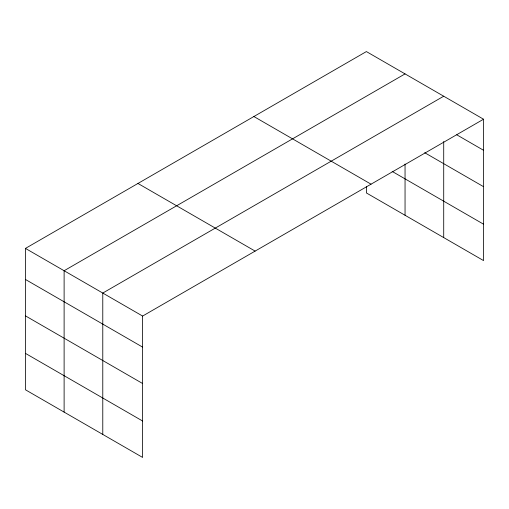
<?xml version="1.0" encoding="UTF-8"?>
<svg xmlns="http://www.w3.org/2000/svg" width="509" height="509" viewBox="0 0 509 509"><rect width="100%" height="100%" fill="white"/><g stroke="black" fill="none" stroke-linecap="round" stroke-linejoin="round"><path stroke-width="0.76" d="M443.714 141.521L443.714 237.588M366.385 186.612L366.385 192.943L483.55 260.589L483.55 119.221L366.385 51.574L25.45 248.411L25.45 389.779L142.615 457.426L142.615 316.057L25.45 248.411M405.049 73.9L64.115 270.737L64.115 412.105M443.714 96.22L102.78 293.057L102.78 434.425M142.615 316.057L483.55 119.221M456.764 134.809L483.55 150.276M424.722 152.713L483.55 186.676M392.159 171.418L483.55 224.183M253.876 116.529L371.042 184.175M137.958 183.456L255.124 251.102M25.45 279.466L142.615 347.113M25.45 315.866L142.615 383.512M25.45 353.373L142.615 421.019M405.049 164.019L405.049 215.269"/></g></svg>
